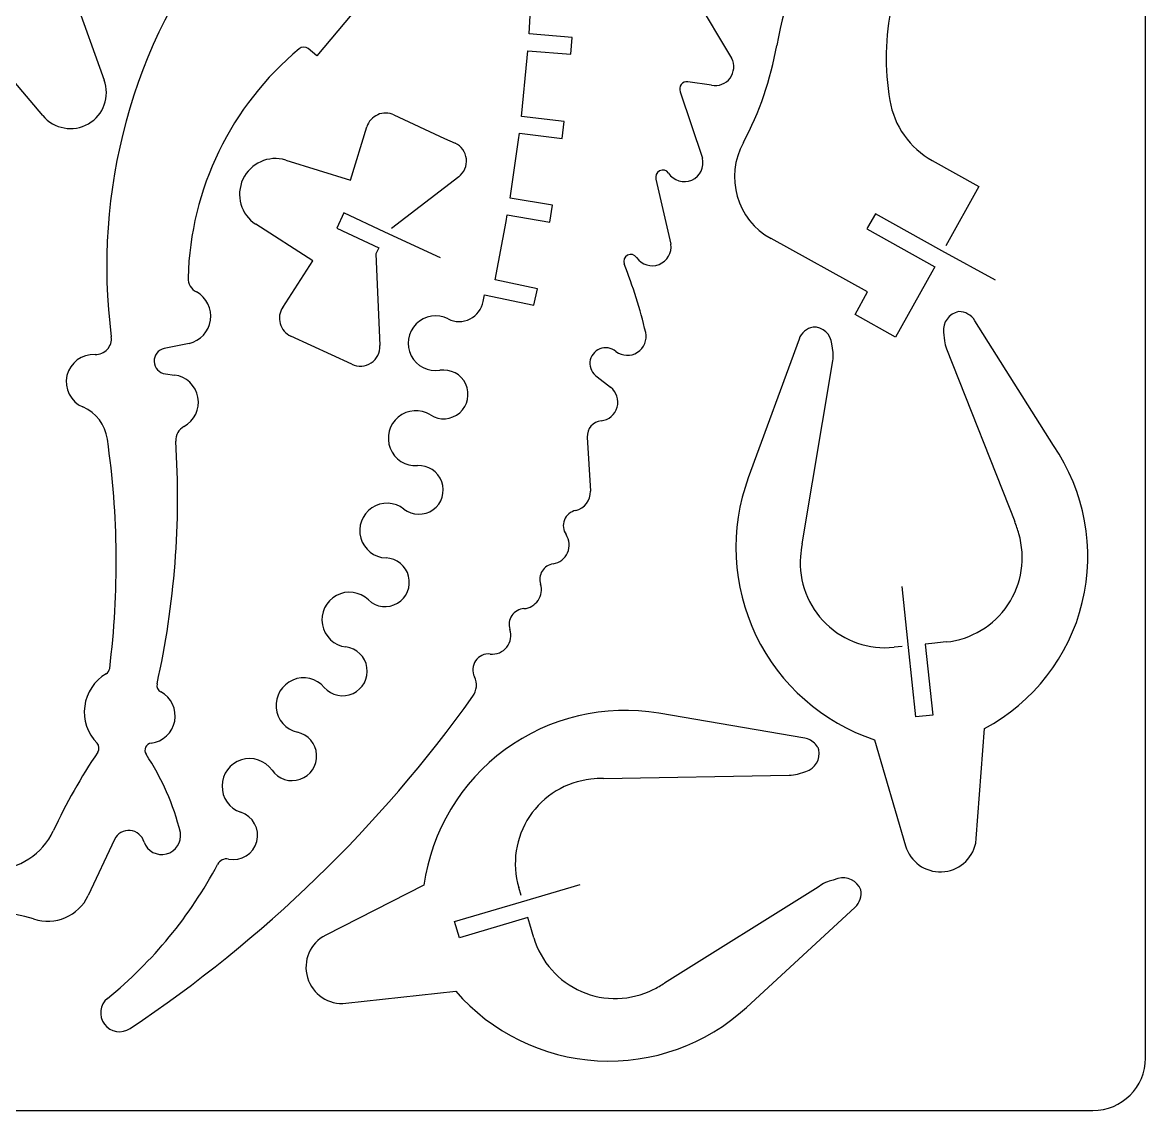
# Model space of a CAD drawing. Extents: x 0 to 249, y 0 to 179.
# Drawn here: x 154.6 to 249.4, y 0 to 91.9 of the extents above; entities that cross this region are included whole.
import ezdxf

# ---------------------------------------------------------------- set-up
doc = ezdxf.new("R2010")
doc.units = 0
doc.header["$MEASUREMENT"] = 0

msp = doc.modelspace()

# ---------------------------------------------------------------- linework, layer by layer
at = {"linetype": 'Continuous'}
for p, q in [((249.420354, 4.44405), (249.420354, 161.930993)), ((158.205129, 96.272778), (161.51198, 87.025564)), ((185.348231, 96.078258), (179.467721, 89.075513)), ((197.378588, 90.915978), (197.640922, 95.270728)), ((211.189557, 94.372476), (214.481446, 88.866044)), ((156.319774, 84.032938), (149.99037, 91.514503)), ((201.014629, 90.616715), (197.378588, 90.915978)), ((200.907001, 89.208628), (201.014629, 90.616715)), ((179.467721, 89.075513), (178.734528, 89.674038)), ((197.228957, 88.910918), (197.27096, 89.477964)), ((197.27096, 89.477964), (200.907001, 89.208628)), ((196.735173, 83.958137), (197.228957, 88.910918)), ((212.790612, 86.576685), (210.770589, 86.875948)), ((210.142138, 86.038012), (212.012529, 80.426839)), ((185.976683, 84.077842), (190.241606, 82.094157)), ((200.356251, 83.509243), (196.735173, 83.958137)), ((200.184495, 82.09867), (200.356251, 83.509243)), ((182.310716, 78.571411), (183.687324, 83.06035)), ((196.495763, 81.968041), (196.563417, 82.532601)), ((196.563417, 82.532601), (200.184495, 82.09867)), ((190.241606, 82.094157), (191.138963, 81.698705)), ((195.777533, 77.045171), (196.495763, 81.968041)), ((176.83421, 80.262244), (182.310716, 78.571411)), ((231.419709, 80.232333), (235.355012, 78.047716)), ((191.438225, 78.85571), (185.767199, 74.501439)), ((208.092189, 78.646226), (209.349092, 73.169721)), ((235.355012, 78.047716), (232.57187, 73.020104)), ((199.368684, 76.446646), (195.777533, 77.045171)), ((199.132972, 75.032376), (199.368684, 76.446646)), ((181.742117, 75.803232), (181.143561, 74.508447)), ((185.213563, 74.187214), (181.742117, 75.803232)), ((194.52063, 70.162132), (195.448344, 75.070038)), ((195.448344, 75.070038), (195.541821, 75.630901)), ((195.541821, 75.630901), (199.132972, 75.032376)), ((226.616544, 75.728416), (225.947492, 74.566917)), ((232.227718, 72.616085), (226.616544, 75.728416)), ((179.123569, 71.748223), (174.305471, 74.845591)), ((181.143561, 74.508447), (184.689823, 72.862503)), ((189.897023, 72.01756), (185.213563, 74.187214)), ((225.947492, 74.566917), (225.883009, 74.450666)), ((225.883009, 74.450666), (231.628851, 71.263519)), ((225.958166, 69.129676), (217.80326, 73.633578)), ((184.689823, 72.862503), (184.450444, 72.346749)), ((184.450444, 72.346749), (184.794596, 64.595847)), ((236.746583, 70.117242), (232.227718, 72.616085)), ((176.579837, 67.827883), (179.123569, 71.748223)), ((231.628851, 71.263519), (231.374819, 70.805546)), ((198.081855, 69.399012), (194.52063, 70.162132)), ((231.374819, 70.805546), (228.322341, 65.314077)), ((197.780932, 68.010016), (198.081855, 69.399012)), ((193.503137, 68.33663), (193.621182, 68.89284)), ((193.621182, 68.89284), (197.780932, 68.010016)), ((224.910747, 67.214395), (225.958166, 69.129676)), ((228.322341, 65.314077), (224.910747, 67.214395)), ((241.639527, 56.156646), (235.01101, 66.705649)), ((232.362536, 65.733045), (232.452165, 64.999852)), ((168.67932, 64.790353), (166.584481, 64.356422)), ((182.415458, 63.024719), (177.268141, 65.403856)), ((220.167435, 65.149483), (215.88798, 53.448318)), ((223.040356, 64.012285), (222.950577, 64.745478)), ((232.616759, 64.326511), (238.377714, 49.752427)), ((220.421808, 47.852111), (223.025393, 63.323981)), ((166.674245, 62.216695), (167.437365, 62.111953)), ((203.12443, 61.977299), (204.261628, 61.079512)), ((202.286495, 56.859904), (202.555831, 52.311113)), ((229.414649, 39.113643), (228.875977, 44.260959)), ((228.875977, 39.203422), (228.187673, 39.128606)), ((230.028138, 33.263059), (229.414649, 39.113643)), ((231.374819, 39.457793), (230.809478, 39.397019)), ((230.809478, 39.397019), (231.452892, 33.411767)), ((232.586833, 39.577498), (231.374819, 39.457793)), ((220.646255, 31.467483), (208.346562, 33.56232)), ((231.452892, 33.411767), (230.028138, 33.263059)), ((235.115602, 22.998346), (235.818869, 32.275491)), ((220.895858, 31.390629), (220.646255, 31.467483)), ((226.541878, 31.317849), (226.541878, 31.302886)), ((226.541878, 31.302886), (229.160426, 22.354931)), ((220.032767, 28.429962), (220.750997, 28.654409)), ((203.663103, 28.055884), (219.344463, 28.32522)), ((162.379842, 22.908552), (160.165284, 18.16524)), ((235.083958, 22.57625), (235.115602, 22.998346)), ((188.505452, 19.033116), (180.215878, 14.828477)), ((196.735173, 17.641545), (201.687969, 19.107932)), ((222.097679, 19.092969), (221.786596, 18.87413)), ((223.052817, 19.472552), (222.72613, 19.377268)), ((223.44436, 19.601715), (223.052817, 19.472552)), ((196.705247, 18.180218), (196.510726, 18.838596)), ((221.786596, 18.87413), (208.825382, 10.773469)), ((191.094073, 15.965675), (196.735173, 17.641545)), ((215.723385, 8.72352), (224.895784, 17.177688)), ((197.277389, 16.301505), (191.501621, 14.595708)), ((197.43844, 15.756191), (197.277389, 16.301505)), ((191.501621, 14.595708), (191.094073, 15.965675)), ((197.782592, 14.60403), (197.43844, 15.756191)), ((181.921675, 9.067672), (191.183852, 10.100128)), ((124.717674, 0.014963), (244.976305, 0.014963))]:
    msp.add_line(p, q, dxfattribs=at)
for centre, radius, start, end in [((243.600175, 85.88905), 25.623525, 144.436936, 170.929871), ((249.256516, 88.89147), 21.726053, 147.023481, 189.502147), ((208.152184, 71.31446), 46.427176, 142.029736, 187.38862), ((194.669969, 69.612693), 26.090216, 129.794172, 178.431776), ((178.361892, 89.211435), 0.594019, 51.147862, 131.098743), ((190.374796, 94.995162), 28.378226, 332.162694, 349.715091), ((213.075147, 88.135611), 1.58468, 259.656244, 27.447416), ((158.664285, 85.965763), 3.03851, 219.502316, 20.413303), ((210.695774, 86.277423), 0.603183, 82.874984, 203.385221), ((234.882814, 86.491543), 7.153378, 189.549229, 241.045057), ((185.270261, 82.583016), 1.653341, 64.705621, 163.219357), ((190.423451, 80.18614), 1.673263, 307.334284, 64.683728), ((220.691145, 78.85571), 5.967457, 151.057029, 241.057029), ((175.9602, 77.37168), 3.01981, 73.176436, 236.772968), ((210.481723, 80.029924), 1.581427, 212.943056, 14.535825), ((208.668495, 78.816562), 0.600952, 36.016895, 196.465804), ((207.772236, 72.938654), 1.593696, 214.650724, 8.336569), ((205.964872, 71.70996), 0.591943, 33.019321, 201.412902), ((165.038983, 55.665839), 43.366472, 13.402926, 21.406517), ((169.907865, 70.30372), 1.31854, 179.000909, 242.926604), ((168.169149, 67.079398), 2.345208, 282.564436, 60.954527), ((191.469133, 68.701263), 2.066429, 243.293493, 349.836609), ((177.969916, 66.912861), 1.664207, 146.645015, 245.058841), ((233.962814, 65.894274), 1.60838, 101.781987, 185.753175), ((233.652297, 65.877844), 1.591025, 31.352137, 90.644464), ((189.49513, 64.796844), 2.308642, 63.077798, 278.895793), ((205.670237, 65.372365), 1.59208, 232.928882, 12.541571), ((221.666495, 64.603328), 1.595451, 101.459348, 159.981724), ((221.38629, 64.595992), 1.571414, 5.458711, 91.340717), ((160.794449, 65.173895), 1.327003, 268.031247, 7.364364), ((183.136585, 64.519638), 1.659761, 244.248022, 2.631717), ((234.980385, 65.261074), 2.54168, 185.899008, 201.573529), ((160.614255, 61.544176), 2.307429, 86.65571, 247.100689), ((166.80862, 63.294078), 1.085731, 101.91384, 262.890579), ((203.84356, 63.094858), 1.328942, 49.279463, 237.239413), ((220.49879, 63.723222), 2.557951, 351.020659, 6.488613), ((167.151531, 59.813845), 2.315816, 298.186441, 82.910093), ((190.166762, 60.481049), 2.059103, 237.456453, 98.789167), ((203.300367, 59.823859), 1.581356, 276.106334, 52.564247), ((158.30478, 56.203746), 3.511116, 8.047896, 66.293951), ((187.821072, 56.782611), 2.32049, 57.756775, 273.229932), ((203.617878, 56.926799), 1.333063, 96.430321, 182.876382), ((168.888871, 56.604316), 1.333818, 118.844618, 183.163463), ((89.81279, 46.297138), 72.715822, 352.930667, 8.221325), ((95.059959, 51.828872), 72.649436, 347.440672, 3.710749), ((228.090973, 46.808969), 16.460327, 298.000948, 34.603312), ((188.07863, 52.417103), 2.052624, 231.989726, 93.542067), ((231.955589, 47.553778), 17.11472, 159.854004, 251.559543), ((200.960459, 52.237598), 1.597064, 282.785451, 2.638334), ((185.390555, 48.979533), 2.311163, 51.963194, 267.837413), ((201.581322, 49.39604), 1.311644, 101.76449, 214.923532), ((227.139321, 45.432709), 12.039993, 15.844562, 21.025336), ((199.167311, 47.761272), 1.604059, 278.831241, 33.437249), ((231.853918, 46.699005), 7.159121, 275.875953, 16.397075), ((232.261522, 45.811577), 12.014266, 170.221334, 175.330054), ((185.225042, 44.620197), 2.051314, 226.844853, 87.812459), ((227.440347, 46.262199), 7.172632, 175.782243, 275.980576), ((199.610841, 44.866105), 1.324892, 98.562784, 198.055573), ((182.210166, 41.45824), 2.31774, 45.938514, 262.849784), ((196.811089, 43.993032), 1.608031, 274.764677, 16.713101), ((197.035834, 41.05457), 1.339096, 93.904214, 198.040267), ((194.267033, 40.131044), 1.579727, 263.991098, 18.789892), ((181.652017, 37.108617), 2.067568, 221.192642, 82.505981), ((193.966906, 37.228455), 1.338343, 84.221139, 206.573528), ((161.363536, 37.431956), 0.618018, 300.432304, 352.190382), ((163.592453, 33.667401), 3.756908, 120.661267, 224.513123), ((166.557646, 35.895004), 0.60226, 166.927909, 243.105976), ((178.341878, 34.224841), 2.322565, 40.94609, 257.059812), ((191.348166, 35.926097), 1.586374, 324.228331, 26.331395), ((165.203384, 33.322362), 2.305148, 276.822195, 62.01033), ((101.824424, 99.71457), 111.511189, 303.700492, 324.52466), ((205.488492, 16.653175), 17.148987, 80.406251, 172.022726), ((177.381866, 29.939263), 2.069297, 214.770871, 77.725857), ((220.392494, 29.894813), 1.57824, 31.833342, 71.401171), ((160.472652, 30.621791), 0.603182, 326.101229, 43.048891), ((165.553694, 30.432419), 0.605964, 97.251207, 212.614079), ((220.302835, 30.16212), 1.572909, 286.554385, 11.656496), ((221.182643, 30.334315), 0.676516, 12.428573, 35.508929), ((203.499893, 1.909884), 51.124155, 146.287143, 154.862791), ((147.463383, 18.457227), 21.088917, 13.77066, 33.528798), ((173.790072, 27.400776), 2.329123, 35.676832, 251.04699), ((203.380429, 20.873759), 7.164824, 96.24756, 196.502031), ((203.807203, 16.039528), 12.017219, 90.687061, 95.761985), ((219.309711, 30.867532), 2.542549, 270.783154, 286.521929), ((172.415166, 23.249503), 2.044211, 258.31456, 72.390689), ((152.072636, 26.026017), 5.676833, 270.882031, 334.998868), ((163.587433, 22.330621), 1.338761, 15.30983, 154.425061), ((166.375804, 23.222199), 1.590884, 199.769426, 9.221874), ((232.093666, 23.229059), 3.060719, 196.594461, 347.684996), ((171.84598, 20.410729), 0.85119, 79.497464, 152.878757), ((138.387119, 38.188055), 37.03728, 309.201027, 331.997652), ((223.466656, 16.903562), 2.58217, 106.66554, 122.01664), ((223.894474, 18.075835), 1.590884, 21.505495, 106.43532), ((156.751192, 19.767135), 3.771218, 251.533197, 334.863984), ((223.818619, 18.343923), 1.587573, 312.726393, 11.448589), ((152.369203, 6.643245), 10.064905, 71.537241, 141.576902), ((181.603252, 12.106335), 3.055301, 117.00624, 275.982214), ((204.65396, 16.640668), 7.166839, 196.509551, 296.642606), ((202.460084, 20.968982), 12.01938, 296.738007, 301.9775), ((162.805973, 8.259254), 1.589325, 129.44201, 304.081347), ((204.121495, 21.317443), 17.123398, 220.926247, 312.652177), ((244.976305, 4.459038), 4.444075, 270, 359.806761)]:
    msp.add_arc(centre, radius, start, end, dxfattribs=at)

doc.saveas('drawing.dxf')
